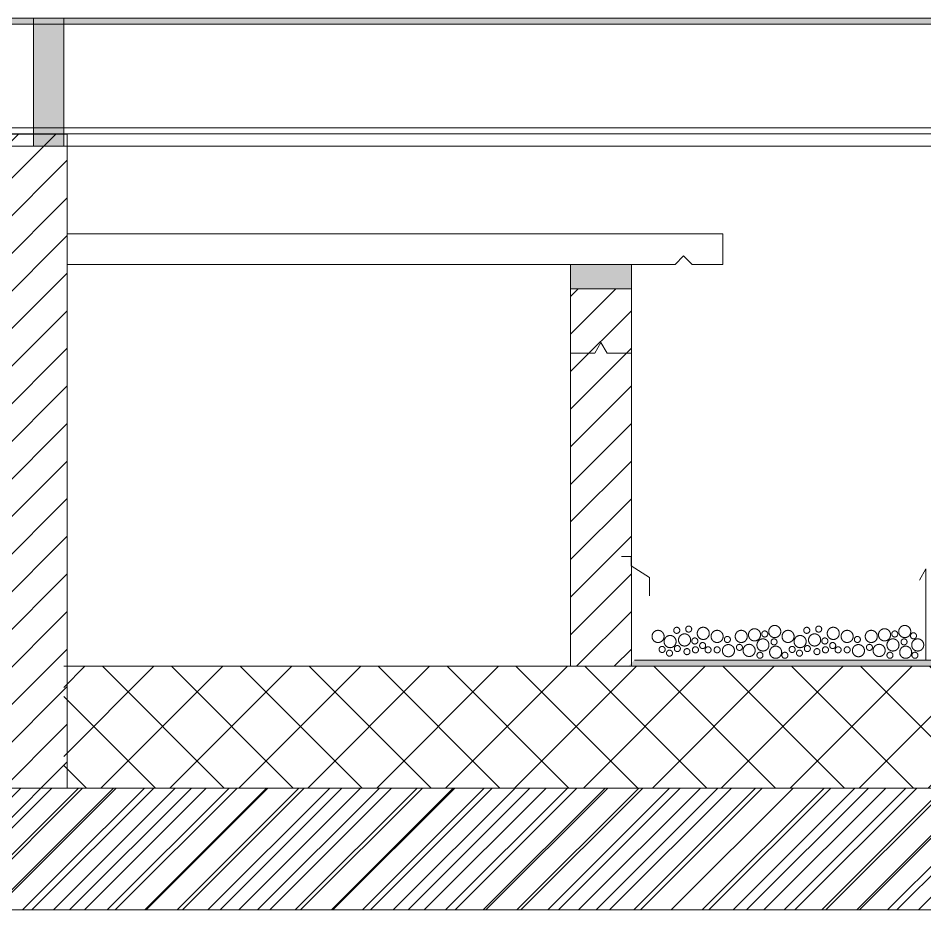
# Model space of a CAD drawing. Header units: centimetres. Extents: x -6341 to 23117, y -10090 to 8065.
# Drawn here: x 6758.9 to 6907.7, y -4493.4 to -4346.9 of the extents above; entities that cross this region are included whole.
import ezdxf

# ---------------------------------------------------------------- set-up
doc = ezdxf.new("R2010")
doc.units = ezdxf.units.CM
doc.header["$LTSCALE"] = 12.7
for name, color, linetype, lineweight in [('B BATI-GO-coupé', 7, 'Continuous', 35), ('B BATI-GO-vu', 7, 'Continuous', 5), ('B Général', 7, 'Continuous', 5)]:
    doc.layers.add(name, color=color, linetype=linetype, lineweight=lineweight)
doc.layers.add('C ANNOTATIONS-PRELEM', color=1, linetype='Continuous', lineweight=13, true_color=0xff0000)
pattern_1 = [(45, (0, 0), (2.4253472, -2.6458333), [])]
pattern_2 = [(45, (0, 0), (3.5277778, -2.6458333), [])]

# ---------------------------------------------------------------- blocks, each defined once
blk = doc.blocks.new('Groupe-1010-1')
at = {"layer": 'B Général', "color": 7, "linetype": 'Continuous', "lineweight": 5}
for points in [[(6867.21, -4447.03), (6867.1, -4446.96), (6866.83, -4446.96), (6866.6, -4447.1), (6866.47, -4447.33), (6866.47, -4447.6), (6866.6, -4447.83), (6866.83, -4447.96), (6867.1, -4447.96), (6867.33, -4447.83), (6867.46, -4447.6), (6867.46, -4447.33), (6867.33, -4447.1), (6867.21, -4447.03)], [(6869.17, -4446.83), (6869.05, -4446.76), (6868.79, -4446.76), (6868.56, -4446.9), (6868.43, -4447.13), (6868.43, -4447.4), (6868.56, -4447.63), (6868.79, -4447.76), (6869.05, -4447.76), (6869.28, -4447.63), (6869.42, -4447.4), (6869.42, -4447.13), (6869.28, -4446.9), (6869.17, -4446.83)], [(6871.81, -4447.1), (6871.58, -4446.96), (6871.05, -4446.96), (6870.59, -4447.23), (6870.33, -4447.7), (6870.33, -4448.23), (6870.59, -4448.7), (6871.05, -4448.96), (6871.58, -4448.96), (6872.04, -4448.7), (6872.31, -4448.23), (6872.31, -4447.7), (6872.04, -4447.23), (6871.81, -4447.1)], [(6880.22, -4447.33), (6879.99, -4447.2), (6879.46, -4447.2), (6879.01, -4447.47), (6878.74, -4447.93), (6878.74, -4448.47), (6879.01, -4448.93), (6879.46, -4449.2), (6879.99, -4449.2), (6880.45, -4448.93), (6880.72, -4448.47), (6880.72, -4447.93), (6880.45, -4447.47), (6880.22, -4447.33)], [(6883.54, -4446.8), (6883.31, -4446.66), (6882.78, -4446.66), (6882.32, -4446.93), (6882.06, -4447.4), (6882.06, -4447.93), (6882.32, -4448.4), (6882.78, -4448.66), (6883.31, -4448.66), (6883.77, -4448.4), (6884.04, -4447.93), (6884.04, -4447.4), (6883.77, -4446.93), (6883.54, -4446.8)], [(6888.55, -4447.03), (6888.44, -4446.96), (6888.17, -4446.96), (6887.95, -4447.1), (6887.81, -4447.33), (6887.81, -4447.6), (6887.95, -4447.83), (6888.17, -4447.96), (6888.44, -4447.96), (6888.67, -4447.83), (6888.8, -4447.6), (6888.8, -4447.33), (6888.67, -4447.1), (6888.55, -4447.03)], [(6890.51, -4446.83), (6890.4, -4446.76), (6890.13, -4446.76), (6889.9, -4446.9), (6889.77, -4447.13), (6889.77, -4447.4), (6889.9, -4447.63), (6890.13, -4447.76), (6890.4, -4447.76), (6890.63, -4447.63), (6890.76, -4447.4), (6890.76, -4447.13), (6890.63, -4446.9), (6890.51, -4446.83)], [(6893.16, -4447.1), (6892.93, -4446.96), (6892.4, -4446.96), (6891.94, -4447.23), (6891.67, -4447.7), (6891.67, -4448.23), (6891.94, -4448.7), (6892.4, -4448.96), (6892.93, -4448.96), (6893.39, -4448.7), (6893.65, -4448.23), (6893.65, -4447.7), (6893.39, -4447.23), (6893.16, -4447.1)], [(6901.57, -4447.33), (6901.34, -4447.2), (6900.81, -4447.2), (6900.35, -4447.47), (6900.08, -4447.93), (6900.08, -4448.47), (6900.35, -4448.93), (6900.81, -4449.2), (6901.34, -4449.2), (6901.8, -4448.93), (6902.06, -4448.47), (6902.06, -4447.93), (6901.8, -4447.47), (6901.57, -4447.33)], [(6904.89, -4446.8), (6904.66, -4446.66), (6904.13, -4446.66), (6903.67, -4446.93), (6903.4, -4447.4), (6903.4, -4447.93), (6903.67, -4448.4), (6904.13, -4448.66), (6904.66, -4448.66), (6905.12, -4448.4), (6905.38, -4447.93), (6905.38, -4447.4), (6905.12, -4446.93), (6904.89, -4446.8)], [(6864.39, -4447.6), (6864.16, -4447.46), (6863.63, -4447.46), (6863.17, -4447.73), (6862.91, -4448.2), (6862.91, -4448.73), (6863.17, -4449.2), (6863.63, -4449.46), (6864.16, -4449.46), (6864.62, -4449.2), (6864.89, -4448.73), (6864.89, -4448.2), (6864.62, -4447.73), (6864.39, -4447.6)], [(6866.37, -4448.44), (6866.14, -4448.31), (6865.61, -4448.31), (6865.15, -4448.58), (6864.89, -4449.04), (6864.89, -4449.58), (6865.15, -4450.04), (6865.61, -4450.31), (6866.14, -4450.31), (6866.6, -4450.04), (6866.86, -4449.58), (6866.86, -4449.04), (6866.6, -4448.58), (6866.37, -4448.44)], [(6868.75, -4448.18), (6868.52, -4448.04), (6867.99, -4448.04), (6867.53, -4448.31), (6867.26, -4448.77), (6867.26, -4449.31), (6867.53, -4449.77), (6867.99, -4450.04), (6868.52, -4450.04), (6868.97, -4449.77), (6869.24, -4449.31), (6869.24, -4448.77), (6868.97, -4448.31), (6868.75, -4448.18)], [(6870.18, -4448.78), (6870.07, -4448.71), (6869.8, -4448.71), (6869.57, -4448.85), (6869.44, -4449.08), (6869.44, -4449.35), (6869.57, -4449.58), (6869.8, -4449.71), (6870.07, -4449.71), (6870.29, -4449.58), (6870.43, -4449.35), (6870.43, -4449.08), (6870.29, -4448.85), (6870.18, -4448.78)], [(6874.09, -4447.6), (6873.86, -4447.46), (6873.33, -4447.46), (6872.87, -4447.73), (6872.6, -4448.2), (6872.6, -4448.73), (6872.87, -4449.2), (6873.33, -4449.46), (6873.86, -4449.46), (6874.32, -4449.2), (6874.58, -4448.73), (6874.58, -4448.2), (6874.32, -4447.73), (6874.09, -4447.6)], [(6875.52, -4448.53), (6875.41, -4448.46), (6875.14, -4448.46), (6874.91, -4448.6), (6874.78, -4448.83), (6874.78, -4449.1), (6874.91, -4449.33), (6875.14, -4449.46), (6875.41, -4449.46), (6875.64, -4449.33), (6875.77, -4449.1), (6875.77, -4448.83), (6875.64, -4448.6), (6875.52, -4448.53)], [(6878.05, -4447.6), (6877.82, -4447.46), (6877.29, -4447.46), (6876.83, -4447.73), (6876.56, -4448.2), (6876.56, -4448.73), (6876.83, -4449.2), (6877.29, -4449.46), (6877.82, -4449.46), (6878.28, -4449.2), (6878.54, -4448.73), (6878.54, -4448.2), (6878.28, -4447.73), (6878.05, -4447.6)], [(6881.66, -4447.63), (6881.54, -4447.56), (6881.28, -4447.56), (6881.05, -4447.7), (6880.92, -4447.93), (6880.92, -4448.2), (6881.05, -4448.43), (6881.28, -4448.56), (6881.54, -4448.56), (6881.77, -4448.43), (6881.91, -4448.2), (6881.91, -4447.93), (6881.77, -4447.7), (6881.66, -4447.63)], [(6885.73, -4447.6), (6885.5, -4447.46), (6884.97, -4447.46), (6884.52, -4447.73), (6884.25, -4448.2), (6884.25, -4448.73), (6884.52, -4449.2), (6884.97, -4449.46), (6885.5, -4449.46), (6885.96, -4449.2), (6886.23, -4448.73), (6886.23, -4448.2), (6885.96, -4447.73), (6885.73, -4447.6)], [(6887.71, -4448.44), (6887.48, -4448.31), (6886.95, -4448.31), (6886.49, -4448.58), (6886.23, -4449.04), (6886.23, -4449.58), (6886.49, -4450.04), (6886.95, -4450.31), (6887.48, -4450.31), (6887.94, -4450.04), (6888.21, -4449.58), (6888.21, -4449.04), (6887.94, -4448.58), (6887.71, -4448.44)], [(6890.09, -4448.18), (6889.86, -4448.04), (6889.33, -4448.04), (6888.87, -4448.31), (6888.6, -4448.77), (6888.6, -4449.31), (6888.87, -4449.77), (6889.33, -4450.04), (6889.86, -4450.04), (6890.32, -4449.77), (6890.58, -4449.31), (6890.58, -4448.77), (6890.32, -4448.31), (6890.09, -4448.18)], [(6891.52, -4448.78), (6891.41, -4448.71), (6891.14, -4448.71), (6890.91, -4448.85), (6890.78, -4449.08), (6890.78, -4449.35), (6890.91, -4449.58), (6891.14, -4449.71), (6891.41, -4449.71), (6891.64, -4449.58), (6891.77, -4449.35), (6891.77, -4449.08), (6891.64, -4448.85), (6891.52, -4448.78)], [(6895.43, -4447.6), (6895.2, -4447.46), (6894.67, -4447.46), (6894.21, -4447.73), (6893.95, -4448.2), (6893.95, -4448.73), (6894.21, -4449.2), (6894.67, -4449.46), (6895.2, -4449.46), (6895.66, -4449.2), (6895.93, -4448.73), (6895.93, -4448.2), (6895.66, -4447.73), (6895.43, -4447.6)], [(6896.87, -4448.53), (6896.75, -4448.46), (6896.49, -4448.46), (6896.26, -4448.6), (6896.13, -4448.83), (6896.13, -4449.1), (6896.26, -4449.33), (6896.49, -4449.46), (6896.75, -4449.46), (6896.98, -4449.33), (6897.11, -4449.1), (6897.11, -4448.83), (6896.98, -4448.6), (6896.87, -4448.53)], [(6899.39, -4447.6), (6899.16, -4447.46), (6898.63, -4447.46), (6898.17, -4447.73), (6897.91, -4448.2), (6897.91, -4448.73), (6898.17, -4449.2), (6898.63, -4449.46), (6899.16, -4449.46), (6899.62, -4449.2), (6899.89, -4448.73), (6899.89, -4448.2), (6899.62, -4447.73), (6899.39, -4447.6)], [(6903, -4447.63), (6902.89, -4447.56), (6902.62, -4447.56), (6902.39, -4447.7), (6902.26, -4447.93), (6902.26, -4448.2), (6902.39, -4448.43), (6902.62, -4448.56), (6902.89, -4448.56), (6903.12, -4448.43), (6903.25, -4448.2), (6903.25, -4447.93), (6903.12, -4447.7), (6903, -4447.63)], [(6906.07, -4447.93), (6905.96, -4447.86), (6905.69, -4447.86), (6905.46, -4448), (6905.33, -4448.23), (6905.33, -4448.5), (6905.46, -4448.73), (6905.69, -4448.86), (6905.96, -4448.86), (6906.19, -4448.73), (6906.32, -4448.5), (6906.32, -4448.23), (6906.19, -4448), (6906.07, -4447.93)], [(6864.81, -4450.17), (6864.7, -4450.1), (6864.43, -4450.1), (6864.2, -4450.23), (6864.07, -4450.47), (6864.07, -4450.73), (6864.2, -4450.97), (6864.43, -4451.1), (6864.7, -4451.1), (6864.93, -4450.97), (6865.06, -4450.73), (6865.06, -4450.47), (6864.93, -4450.23), (6864.81, -4450.17)], [(6867.31, -4450.03), (6867.2, -4449.96), (6866.93, -4449.96), (6866.7, -4450.1), (6866.57, -4450.33), (6866.57, -4450.6), (6866.7, -4450.83), (6866.93, -4450.96), (6867.2, -4450.96), (6867.42, -4450.83), (6867.56, -4450.6), (6867.56, -4450.33), (6867.42, -4450.1), (6867.31, -4450.03)], [(6870.28, -4450.23), (6870.16, -4450.16), (6869.9, -4450.16), (6869.67, -4450.3), (6869.54, -4450.53), (6869.54, -4450.8), (6869.67, -4451.03), (6869.9, -4451.16), (6870.16, -4451.16), (6870.39, -4451.03), (6870.53, -4450.8), (6870.53, -4450.53), (6870.39, -4450.3), (6870.28, -4450.23)], [(6871.47, -4449.53), (6871.35, -4449.46), (6871.09, -4449.46), (6870.86, -4449.6), (6870.72, -4449.83), (6870.72, -4450.1), (6870.86, -4450.33), (6871.09, -4450.46), (6871.35, -4450.46), (6871.58, -4450.33), (6871.71, -4450.1), (6871.71, -4449.83), (6871.58, -4449.6), (6871.47, -4449.53)], [(6872.36, -4450.23), (6872.24, -4450.16), (6871.98, -4450.16), (6871.75, -4450.3), (6871.61, -4450.53), (6871.61, -4450.8), (6871.75, -4451.03), (6871.98, -4451.16), (6872.24, -4451.16), (6872.47, -4451.03), (6872.6, -4450.8), (6872.6, -4450.53), (6872.47, -4450.3), (6872.36, -4450.23)], [(6873.84, -4450.23), (6873.73, -4450.16), (6873.46, -4450.16), (6873.23, -4450.3), (6873.1, -4450.53), (6873.1, -4450.8), (6873.23, -4451.03), (6873.46, -4451.16), (6873.73, -4451.16), (6873.96, -4451.03), (6874.09, -4450.8), (6874.09, -4450.53), (6873.96, -4450.3), (6873.84, -4450.23)], [(6875.94, -4449.94), (6875.71, -4449.8), (6875.18, -4449.8), (6874.72, -4450.07), (6874.46, -4450.54), (6874.46, -4451.07), (6874.72, -4451.54), (6875.18, -4451.8), (6875.71, -4451.8), (6876.17, -4451.54), (6876.44, -4451.07), (6876.44, -4450.54), (6876.17, -4450.07), (6875.94, -4449.94)], [(6877.5, -4449.83), (6877.39, -4449.76), (6877.12, -4449.76), (6876.89, -4449.9), (6876.76, -4450.13), (6876.76, -4450.4), (6876.89, -4450.63), (6877.12, -4450.76), (6877.39, -4450.76), (6877.62, -4450.63), (6877.75, -4450.4), (6877.75, -4450.13), (6877.62, -4449.9), (6877.5, -4449.83)], [(6879.35, -4449.9), (6879.12, -4449.76), (6878.59, -4449.76), (6878.13, -4450.03), (6877.86, -4450.5), (6877.86, -4451.03), (6878.13, -4451.5), (6878.59, -4451.76), (6879.12, -4451.76), (6879.57, -4451.5), (6879.84, -4451.03), (6879.84, -4450.5), (6879.57, -4450.03), (6879.35, -4449.9)], [(6881.61, -4449), (6881.38, -4448.86), (6880.85, -4448.86), (6880.39, -4449.13), (6880.13, -4449.6), (6880.13, -4450.13), (6880.39, -4450.6), (6880.85, -4450.86), (6881.38, -4450.86), (6881.84, -4450.6), (6882.1, -4450.13), (6882.1, -4449.6), (6881.84, -4449.13), (6881.61, -4449)], [(6883.7, -4450.2), (6883.47, -4450.06), (6882.94, -4450.06), (6882.48, -4450.33), (6882.21, -4450.8), (6882.21, -4451.33), (6882.48, -4451.8), (6882.94, -4452.06), (6883.47, -4452.06), (6883.93, -4451.8), (6884.19, -4451.33), (6884.19, -4450.8), (6883.93, -4450.33), (6883.7, -4450.2)], [(6883.18, -4448.93), (6883.07, -4448.86), (6882.8, -4448.86), (6882.57, -4449), (6882.44, -4449.23), (6882.44, -4449.5), (6882.57, -4449.73), (6882.8, -4449.86), (6883.07, -4449.86), (6883.3, -4449.73), (6883.43, -4449.5), (6883.43, -4449.23), (6883.3, -4449), (6883.18, -4448.93)], [(6886.16, -4450.17), (6886.04, -4450.1), (6885.78, -4450.1), (6885.55, -4450.23), (6885.41, -4450.47), (6885.41, -4450.73), (6885.55, -4450.97), (6885.78, -4451.1), (6886.04, -4451.1), (6886.27, -4450.97), (6886.4, -4450.73), (6886.4, -4450.47), (6886.27, -4450.23), (6886.16, -4450.17)], [(6888.65, -4450.03), (6888.54, -4449.96), (6888.27, -4449.96), (6888.04, -4450.1), (6887.91, -4450.33), (6887.91, -4450.6), (6888.04, -4450.83), (6888.27, -4450.96), (6888.54, -4450.96), (6888.77, -4450.83), (6888.9, -4450.6), (6888.9, -4450.33), (6888.77, -4450.1), (6888.65, -4450.03)], [(6891.62, -4450.23), (6891.51, -4450.16), (6891.24, -4450.16), (6891.01, -4450.3), (6890.88, -4450.53), (6890.88, -4450.8), (6891.01, -4451.03), (6891.24, -4451.16), (6891.51, -4451.16), (6891.74, -4451.03), (6891.87, -4450.8), (6891.87, -4450.53), (6891.74, -4450.3), (6891.62, -4450.23)], [(6892.81, -4449.53), (6892.7, -4449.46), (6892.43, -4449.46), (6892.2, -4449.6), (6892.07, -4449.83), (6892.07, -4450.1), (6892.2, -4450.33), (6892.43, -4450.46), (6892.7, -4450.46), (6892.92, -4450.33), (6893.06, -4450.1), (6893.06, -4449.83), (6892.92, -4449.6), (6892.81, -4449.53)], [(6893.7, -4450.23), (6893.59, -4450.16), (6893.32, -4450.16), (6893.09, -4450.3), (6892.96, -4450.53), (6892.96, -4450.8), (6893.09, -4451.03), (6893.32, -4451.16), (6893.59, -4451.16), (6893.82, -4451.03), (6893.95, -4450.8), (6893.95, -4450.53), (6893.82, -4450.3), (6893.7, -4450.23)], [(6895.19, -4450.23), (6895.07, -4450.16), (6894.81, -4450.16), (6894.58, -4450.3), (6894.44, -4450.53), (6894.44, -4450.8), (6894.58, -4451.03), (6894.81, -4451.16), (6895.07, -4451.16), (6895.3, -4451.03), (6895.43, -4450.8), (6895.43, -4450.53), (6895.3, -4450.3), (6895.19, -4450.23)], [(6897.29, -4449.94), (6897.06, -4449.8), (6896.53, -4449.8), (6896.07, -4450.07), (6895.8, -4450.54), (6895.8, -4451.07), (6896.07, -4451.54), (6896.53, -4451.8), (6897.06, -4451.8), (6897.51, -4451.54), (6897.78, -4451.07), (6897.78, -4450.54), (6897.51, -4450.07), (6897.29, -4449.94)], [(6898.85, -4449.83), (6898.73, -4449.76), (6898.47, -4449.76), (6898.24, -4449.9), (6898.1, -4450.13), (6898.1, -4450.4), (6898.24, -4450.63), (6898.47, -4450.76), (6898.73, -4450.76), (6898.96, -4450.63), (6899.09, -4450.4), (6899.09, -4450.13), (6898.96, -4449.9), (6898.85, -4449.83)], [(6900.69, -4449.9), (6900.46, -4449.76), (6899.93, -4449.76), (6899.47, -4450.03), (6899.2, -4450.5), (6899.2, -4451.03), (6899.47, -4451.5), (6899.93, -4451.76), (6900.46, -4451.76), (6900.92, -4451.5), (6901.18, -4451.03), (6901.18, -4450.5), (6900.92, -4450.03), (6900.69, -4449.9)], [(6902.95, -4449), (6902.72, -4448.86), (6902.19, -4448.86), (6901.73, -4449.13), (6901.47, -4449.6), (6901.47, -4450.13), (6901.73, -4450.6), (6902.19, -4450.86), (6902.72, -4450.86), (6903.18, -4450.6), (6903.45, -4450.13), (6903.45, -4449.6), (6903.18, -4449.13), (6902.95, -4449)], [(6905.04, -4450.2), (6904.81, -4450.06), (6904.28, -4450.06), (6903.82, -4450.33), (6903.56, -4450.8), (6903.56, -4451.33), (6903.82, -4451.8), (6904.28, -4452.06), (6904.81, -4452.06), (6905.27, -4451.8), (6905.53, -4451.33), (6905.53, -4450.8), (6905.27, -4450.33), (6905.04, -4450.2)], [(6904.53, -4448.93), (6904.41, -4448.86), (6904.15, -4448.86), (6903.92, -4449), (6903.78, -4449.23), (6903.78, -4449.5), (6903.92, -4449.73), (6904.15, -4449.86), (6904.41, -4449.86), (6904.64, -4449.73), (6904.77, -4449.5), (6904.77, -4449.23), (6904.64, -4449), (6904.53, -4448.93)], [(6907.02, -4449), (6906.79, -4448.86), (6906.26, -4448.86), (6905.8, -4449.13), (6905.53, -4449.6), (6905.53, -4450.13), (6905.8, -4450.6), (6906.26, -4450.86), (6906.79, -4450.86), (6907.25, -4450.6), (6907.51, -4450.13), (6907.51, -4449.6), (6907.25, -4449.13), (6907.02, -4449)], [(6866.02, -4450.78), (6865.91, -4450.71), (6865.64, -4450.71), (6865.41, -4450.85), (6865.28, -4451.08), (6865.28, -4451.35), (6865.41, -4451.58), (6865.64, -4451.71), (6865.91, -4451.71), (6866.14, -4451.58), (6866.27, -4451.35), (6866.27, -4451.08), (6866.14, -4450.85), (6866.02, -4450.78)], [(6868.89, -4450.53), (6868.78, -4450.46), (6868.51, -4450.46), (6868.28, -4450.6), (6868.15, -4450.83), (6868.15, -4451.1), (6868.28, -4451.33), (6868.51, -4451.46), (6868.78, -4451.46), (6869.01, -4451.33), (6869.14, -4451.1), (6869.14, -4450.83), (6869.01, -4450.6), (6868.89, -4450.53)], [(6880.87, -4451.13), (6880.75, -4451.06), (6880.49, -4451.06), (6880.26, -4451.2), (6880.13, -4451.43), (6880.13, -4451.7), (6880.26, -4451.93), (6880.49, -4452.06), (6880.75, -4452.06), (6880.98, -4451.93), (6881.12, -4451.7), (6881.12, -4451.43), (6880.98, -4451.2), (6880.87, -4451.13)], [(6884.97, -4451.13), (6884.85, -4451.06), (6884.59, -4451.06), (6884.36, -4451.2), (6884.22, -4451.43), (6884.22, -4451.7), (6884.36, -4451.93), (6884.59, -4452.06), (6884.85, -4452.06), (6885.08, -4451.93), (6885.21, -4451.7), (6885.21, -4451.43), (6885.08, -4451.2), (6884.97, -4451.13)], [(6887.37, -4450.78), (6887.25, -4450.71), (6886.99, -4450.71), (6886.76, -4450.85), (6886.62, -4451.08), (6886.62, -4451.35), (6886.76, -4451.58), (6886.99, -4451.71), (6887.25, -4451.71), (6887.48, -4451.58), (6887.61, -4451.35), (6887.61, -4451.08), (6887.48, -4450.85), (6887.37, -4450.78)], [(6890.24, -4450.53), (6890.12, -4450.46), (6889.86, -4450.46), (6889.63, -4450.6), (6889.49, -4450.83), (6889.49, -4451.1), (6889.63, -4451.33), (6889.86, -4451.46), (6890.12, -4451.46), (6890.35, -4451.33), (6890.48, -4451.1), (6890.48, -4450.83), (6890.35, -4450.6), (6890.24, -4450.53)], [(6902.21, -4451.13), (6902.1, -4451.06), (6901.83, -4451.06), (6901.6, -4451.2), (6901.47, -4451.43), (6901.47, -4451.7), (6901.6, -4451.93), (6901.83, -4452.06), (6902.1, -4452.06), (6902.33, -4451.93), (6902.46, -4451.7), (6902.46, -4451.43), (6902.33, -4451.2), (6902.21, -4451.13)], [(6906.31, -4451.13), (6906.2, -4451.06), (6905.93, -4451.06), (6905.7, -4451.2), (6905.57, -4451.43), (6905.57, -4451.7), (6905.7, -4451.93), (6905.93, -4452.06), (6906.2, -4452.06), (6906.42, -4451.93), (6906.56, -4451.7), (6906.56, -4451.43), (6906.42, -4451.2), (6906.31, -4451.13)]]:
    blk.add_open_spline(points, degree=2, dxfattribs=at)
blk = doc.blocks.new('Groupe-1011-1')
at = {"layer": 'B Général', "lineweight": 18}
blk.add_line((6859.51, -4435.34), (6857.9, -4435.34), dxfattribs=at)
at = {"layer": 'B Général', "lineweight": 18, "flags": 128}
blk.add_lwpolyline([(6862.51, -4441.79), (6862.51, -4438.79), (6859.51, -4436.89), (6859.52, -4433.79)], dxfattribs=at)
at = {"layer": 'B Général', "color": 7, "linetype": 'Continuous', "lineweight": 13, "flags": 128}
blk.add_lwpolyline([(6906.82, -4439.2), (6907.88, -4437.37), (6907.88, -4452.37), (6921.57, -4452.37)], dxfattribs=at)
at = {"layer": 'B Général', "color": 7}
blk.add_blockref('Groupe-1010-1', (0, 0), dxfattribs=at)
blk = doc.blocks.new('Groupe-1012-1')
at = {"layer": 'B BATI-GO-vu', "linetype": 'Continuous', "lineweight": 5}
h = blk.add_hatch(dxfattribs=at)
h.set_pattern_fill('45_0_15_52', style=0, pattern_type=2)
h.set_pattern_definition(pattern_2)
h.paths.add_polyline_path([(6849.52, -4391.37), (6859.52, -4391.37), (6859.52, -4453.37), (6849.52, -4453.37)])
at = {"layer": 'C ANNOTATIONS-PRELEM', "linetype": 'Continuous', "lineweight": 0}
blk.add_hatch(color=7, dxfattribs=at).paths.add_polyline_path([(6849.52, -4391.37), (6859.52, -4391.37), (6859.52, -4387.37), (6849.52, -4387.37), (6849.52, -4391.37)])
at = {"layer": 'C ANNOTATIONS-PRELEM', "linetype": 'Continuous', "lineweight": 18, "true_color": 0x989898}
h = blk.add_hatch(dxfattribs=at)
h.set_pattern_fill('ANSI31', color=252, style=0, pattern_type=2)
h.set_pattern_definition([(45, (0, 0), (-112.2532, 112.2532), [])])
h.paths.add_polyline_path([(6859.52, -4391.37), (6849.52, -4391.37), (6849.52, -4401.94), (6853.51, -4401.94), (6854.52, -4400.19), (6855.53, -4401.94), (6859.52, -4401.94)])
at = {"layer": 'B BATI-GO-vu', "lineweight": 5, "flags": 128}
blk.add_lwpolyline([(6849.52, -4391.37), (6859.52, -4391.37), (6859.52, -4453.37), (6849.52, -4453.37)], close=True, dxfattribs=at)
at = {"layer": 'C ANNOTATIONS-PRELEM', "color": 7, "lineweight": 5}
for p, q in [((6849.52, -4402.44), (6849.52, -4391.37)), ((6859.52, -4402.44), (6859.52, -4391.37))]:
    blk.add_line(p, q, dxfattribs=at)
at = {"layer": 'C ANNOTATIONS-PRELEM', "color": 7, "lineweight": 5, "flags": 128}
blk.add_lwpolyline([(6766.92, -4387.37), (6866.69, -4387.37), (6868.1, -4385.95), (6869.52, -4387.37), (6874.52, -4387.37), (6874.52, -4382.37), (6766.92, -4382.37)], close=True, dxfattribs=at)
blk.add_lwpolyline([(6849.52, -4391.37), (6859.52, -4391.37), (6859.52, -4387.37), (6849.52, -4387.37), (6849.52, -4391.37)], dxfattribs=at)
at = {"layer": 'C ANNOTATIONS-PRELEM', "color": 7, "linetype": 'Continuous', "lineweight": 5, "flags": 128}
blk.add_lwpolyline([(6859.52, -4391.37), (6849.52, -4391.37), (6849.52, -4401.94), (6853.51, -4401.94), (6854.52, -4400.19), (6855.53, -4401.94), (6859.52, -4401.94)], close=True, dxfattribs=at)
blk = doc.blocks.new('Groupe-1014-1')
at = {"layer": 'B BATI-GO-vu', "linetype": 'Continuous', "lineweight": 5}
h = blk.add_hatch(dxfattribs=at)
h.set_pattern_fill('45_0_15_52', style=0, pattern_type=2)
h.set_pattern_definition(pattern_2)
h.paths.add_polyline_path([(7429.58, -4493.37), (7429.58, -4493.37), (7630.48, -4493.37), (7630.48, -4365.96), (7614.48, -4365.96), (7614.48, -4473.37), (7404.19, -4473.37), (7404.19, -4473.37), (6766.92, -4473.37), (6766.92, -4365.96), (6750.92, -4365.96), (6750.92, -4473.37), (6470.99, -4473.37), (6470.99, -4450.37), (6450.99, -4450.37), (6450.99, -4473.37), (6225.89, -4473.37), (6225.89, -4473.37), (6209.89, -4473.37), (6209.89, -4493.37), (6358.5, -4493.37), (6358.5, -4493.37)])
at = {"layer": 'B BATI-GO-coupé', "lineweight": 5}
for p, q in [((7613.48, -4452.37), (6860.02, -4452.37)), ((7614.48, -4453.37), (6859.02, -4453.37))]:
    blk.add_line(p, q, dxfattribs=at)
at = {"layer": 'B BATI-GO-coupé', "color": 255}
blk.add_solid([(7613.48, -4452.37), (7614.48, -4453.37), (6860.02, -4452.37), (6859.02, -4453.37)], dxfattribs=at)
at = {"layer": 'B BATI-GO-vu', "lineweight": 5, "flags": 128}
blk.add_lwpolyline([(7429.58, -4493.37), (7630.48, -4493.37), (7630.48, -4365.96), (7614.48, -4365.96), (7614.48, -4473.37), (7404.19, -4473.37), (7404.19, -4473.37), (6766.92, -4473.37), (6766.92, -4365.96), (6750.92, -4365.96), (6750.92, -4473.37), (6470.99, -4473.37), (6470.99, -4450.37), (6450.99, -4450.37), (6450.99, -4473.37), (6225.89, -4473.37), (6225.89, -4473.37), (6209.89, -4473.37), (6209.89, -4493.37), (6358.5, -4493.37), (6358.5, -4493.37), (7429.58, -4493.37)], dxfattribs=at)
at = {"layer": 'B BATI-GO-coupé', "color": 7}
blk.add_blockref('Groupe-1011-1', (0, 0), dxfattribs=at)
at = {"layer": 'B Général', "color": 7}
blk.add_blockref('Groupe-1012-1', (0, 0), dxfattribs=at)

msp = doc.modelspace()

# ---------------------------------------------------------------- hatches: boundary and pattern name
at = {"layer": 'B Général', "linetype": 'Continuous', "lineweight": 0, "true_color": 0xbbbbbb}
for points in [[(6214.54, -4347.93), (7622.48, -4347.93), (7622.48, -4346.93), (6214.54, -4346.93)], [(6761.35, -4347.93), (6766.35, -4347.93), (6766.35, -4367.95), (6761.35, -4367.95)]]:
    msp.add_hatch(color=9, dxfattribs=at).paths.add_polyline_path(points)
at = {"layer": 'B Général', "linetype": 'Continuous', "lineweight": 0, "true_color": 0x808080}
msp.add_hatch(color=8, dxfattribs=at).paths.add_polyline_path([(6761.35, -4346.93), (6766.35, -4346.93), (6766.35, -4347.93), (6761.35, -4347.93)])
at = {"layer": 'B Général', "linetype": 'Continuous', "lineweight": 5, "true_color": 0x808080}
h = msp.add_hatch(dxfattribs=at)
h.set_pattern_fill('02_ISOLANT', color=8, angle=-180, style=0, pattern_type=2)
h.set_pattern_definition([(-135, (0, 0), (5.656854, -5.656854), []), (-45, (0, 0), (-5.656854, -5.656854), [])])
h.paths.add_polyline_path([(7614.48, -4473.37), (7614.48, -4453.37), (6766.35, -4453.37), (6766.35, -4473.37)])
at = {"layer": 'B Général', "linetype": 'Continuous', "lineweight": 5}
h = msp.add_hatch(dxfattribs=at)
h.set_pattern_fill('50_BETON', style=0, pattern_type=2)
h.set_pattern_definition(pattern_1)
h.paths.add_polyline_path([(6766.35, -4473.37), (6209.89, -4473.37), (6225.89, -4493.37), (6766.35, -4493.37)])
h = msp.add_hatch(dxfattribs=at)
h.set_pattern_fill('50_BETON', style=0, pattern_type=2)
h.set_pattern_definition(pattern_1)
h.paths.add_polyline_path([(7630.48, -4493.37), (7614.48, -4473.37), (6766.35, -4473.37), (6766.35, -4493.37)])

# ---------------------------------------------------------------- linework, layer by layer
at = {"layer": 'B Général', "color": 7, "linetype": 'Continuous', "lineweight": 13}
msp.add_line((7639.48, -4364.95), (6215.89, -4364.95), dxfattribs=at)
at = {"layer": 'B Général', "color": 7, "linetype": 'Continuous', "lineweight": 5}
for p, q in [((7613.48, -4365.95), (6215.89, -4365.95)), ((7613.48, -4367.95), (6215.89, -4367.95)), ((6766.35, -4453.37), (7614.48, -4453.37)), ((6766.35, -4453.37), (7614.48, -4453.37)), ((6209.89, -4473.37), (6766.35, -4473.37)), ((6766.35, -4473.37), (7614.48, -4473.37)), ((6225.89, -4493.37), (6766.35, -4493.37)), ((6766.35, -4493.37), (7604.48, -4493.37)), ((6766.35, -4493.37), (7604.48, -4493.37))]:
    msp.add_line(p, q, dxfattribs=at)
at = {"layer": 'B Général', "color": 7, "linetype": 'Continuous', "lineweight": 18}
for p, q in [((6209.89, -4473.37), (6766.35, -4473.37)), ((6225.89, -4493.37), (6766.35, -4493.37))]:
    msp.add_line(p, q, dxfattribs=at)
at = {"layer": 'B Général', "color": 7, "linetype": 'Continuous', "lineweight": 5, "flags": 128}
for points in [[(6214.54, -4347.93), (7622.48, -4347.93), (7622.48, -4346.93), (6214.54, -4346.93)], [(6761.35, -4346.93), (6766.35, -4346.93), (6766.35, -4347.93), (6761.35, -4347.93)], [(6761.35, -4347.93), (6766.35, -4347.93), (6766.35, -4367.95), (6761.35, -4367.95)]]:
    msp.add_lwpolyline(points, close=True, dxfattribs=at)

# ---------------------------------------------------------------- block references
at = {"layer": 'B Général', "color": 7}
msp.add_blockref('Groupe-1014-1', (0, 0), dxfattribs=at)

doc.saveas('drawing.dxf')
